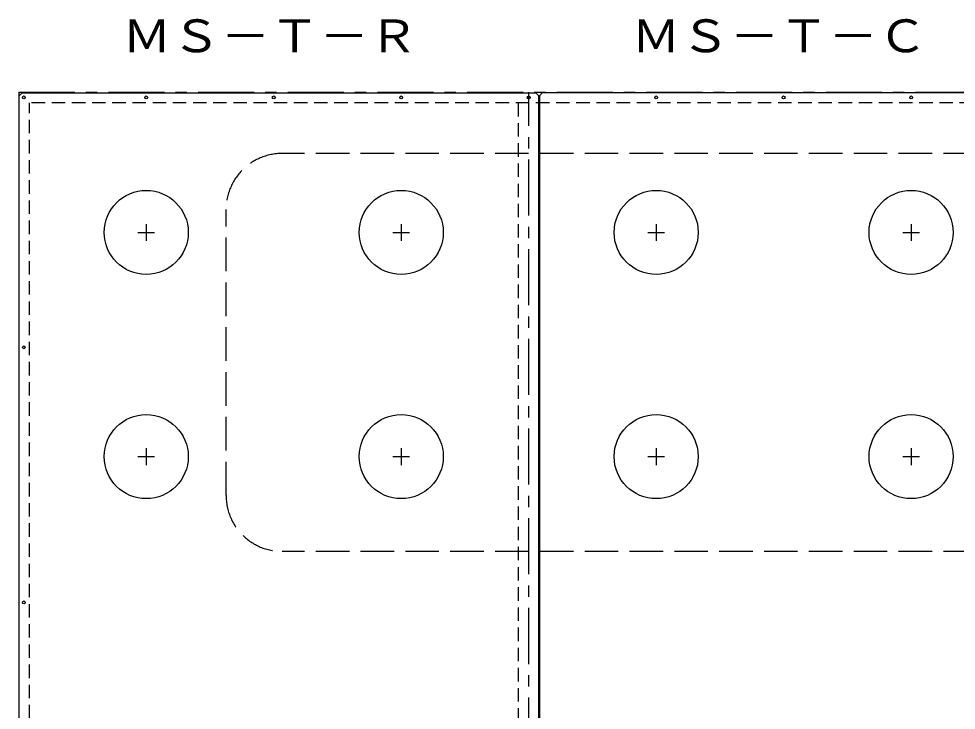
# Model space of a CAD drawing. Units: millimetres, scale not verified. Extents: x -3370 to 4101, y -5708 to 4129.
# Drawn here: x -3279 to -1606, y 472 to 1706 of the extents above; entities that cross this region are included whole.
import ezdxf
from ezdxf.enums import TextEntityAlignment as Align

# ---------------------------------------------------------------- set-up
doc = ezdxf.new("R2010")
doc.units = ezdxf.units.MM
doc.header["$LTSCALE"] = 20
for name, pattern in [('CHAIN1', [8, 5, -1, 1, -1]), ('DASHED1', [1.8, 1.2, -0.6]), ('DASHED3', [4, 3, -1])]:
    doc.linetypes.add(name, pattern=pattern)
doc.layers.add('0-0', color=7, linetype='Continuous')
doc.styles.add('ＭＳ ゴシック', font='')
doc.styles.get('ＭＳ ゴシック').set_extended_font_data('MS Gothic')

msp = doc.modelspace()

# ---------------------------------------------------------------- linework, layer by layer
at = {"layer": '0-0', "color": 4, "linetype": 'CHAIN1'}
for p, q in [((-3278.53, 1574.55), (-3278.53, -245.45)), ((-3278.53, 1574.55), (-548.53, 1574.55)), ((-2368.53, -245.45), (-2368.53, 1574.55))]:
    msp.add_line(p, q, dxfattribs=at)
at = {"layer": '0-0'}
for p, q in [((-3272.53, 1573.55), (-3277.53, 1568.55)), ((-3272.53, 1573.55), (-2355.53, 1573.55)), ((-2355.53, 1573.55), (-2350.53, 1568.55)), ((-2344.53, 1573.55), (-2349.53, 1568.55)), ((-1445.53, 1573.55), (-2344.53, 1573.55)), ((-3277.53, -239.45), (-3277.53, 1568.55)), ((-2350.53, -239.45), (-2350.53, 1568.55)), ((-2349.53, 1568.55), (-2349.53, 1555.55)), ((-2349.53, 1559.55), (-2349.53, -230.45)), ((-2349.53, 1555.05), (-2350.53, 1555.05))]:
    msp.add_line(p, q, dxfattribs=at)
at = {"layer": '0-0', "linetype": 'DASHED1'}
for p, q in [((-3259.53, -226.45), (-3259.53, 1555.55)), ((-2387.53, 1555.55), (-2387.53, -226.45))]:
    msp.add_line(p, q, dxfattribs=at)
at = {"layer": '0-0', "linetype": 'DASHED3'}
for p, q in [((-1008.58, 1465.4), (-2808.58, 1465.4)), ((-2908.58, 855.4), (-2908.58, 1365.4)), ((-1008.58, 755.4), (-2808.58, 755.4))]:
    msp.add_line(p, q, dxfattribs=at)
at = {"layer": '0-0', "linetype": 'CHAIN1'}
for p, q in [((-3051.03, 1339.55), (-3051.03, 1309.55)), ((-2596.03, 1339.55), (-2596.03, 1309.55)), ((-2141.03, 1339.55), (-2141.03, 1309.55)), ((-1686.03, 1339.55), (-1686.03, 1309.55)), ((-3066.03, 1324.55), (-3036.03, 1324.55)), ((-2611.03, 1324.55), (-2581.03, 1324.55)), ((-2156.03, 1324.55), (-2126.03, 1324.55)), ((-1701.03, 1324.55), (-1671.03, 1324.55)), ((-3051.03, 939.55), (-3051.03, 909.55)), ((-2596.03, 939.55), (-2596.03, 909.55)), ((-2141.03, 939.55), (-2141.03, 909.55)), ((-1686.03, 939.55), (-1686.03, 909.55)), ((-3066.03, 924.55), (-3036.03, 924.55)), ((-2611.03, 924.55), (-2581.03, 924.55)), ((-2156.03, 924.55), (-2126.03, 924.55)), ((-1701.03, 924.55), (-1671.03, 924.55))]:
    msp.add_line(p, q, dxfattribs=at)
at = {"layer": '0-0', "linetype": 'DASHED1'}
msp.add_lwpolyline([(-567.53, -226.45), (-567.53, 1555.55), (-3259.53, 1555.55)], dxfattribs=at)
at = {"layer": '0-0'}
for centre, radius in [((-3269.53, 1565.55), 2.5), ((-3051.03, 1565.55), 2.5), ((-2823.53, 1565.55), 2.5), ((-2596.03, 1565.55), 2.5), ((-2368.53, 1565.55), 2.5), ((-2141.03, 1565.55), 2.5), ((-1913.53, 1565.55), 2.5), ((-1686.03, 1565.55), 2.5), ((-3051.03, 1324.55), 75), ((-2596.03, 1324.55), 75), ((-2141.03, 1324.55), 75), ((-1686.03, 1324.55), 75), ((-3269.53, 1119.55), 2.5), ((-3051.03, 924.55), 75), ((-2596.03, 924.55), 75), ((-2141.03, 924.55), 75), ((-1686.03, 924.55), 75), ((-3269.53, 664.55), 2.5)]:
    msp.add_circle(centre, radius, dxfattribs=at)
at = {"layer": '0-0', "linetype": 'DASHED3'}
for centre, start, end in [((-2808.58, 1365.4), 90, 180), ((-2808.58, 855.4), 180, 270)]:
    msp.add_arc(centre, 100, start, end, dxfattribs=at)

# ---------------------------------------------------------------- texts
at = {"layer": '0-0', "style": 'ＭＳ ゴシック', "width": 1.1}
for s, p in [('ＭＳ－Ｔ－Ｒ', (-3093.94, 1628.44)), ('ＭＳ－Ｔ－Ｃ', (-2185.48, 1628.44))]:
    msp.add_text(s, height=58.65, dxfattribs=at).set_placement(p, align=Align.BOTTOM_LEFT)

doc.saveas('drawing.dxf')
